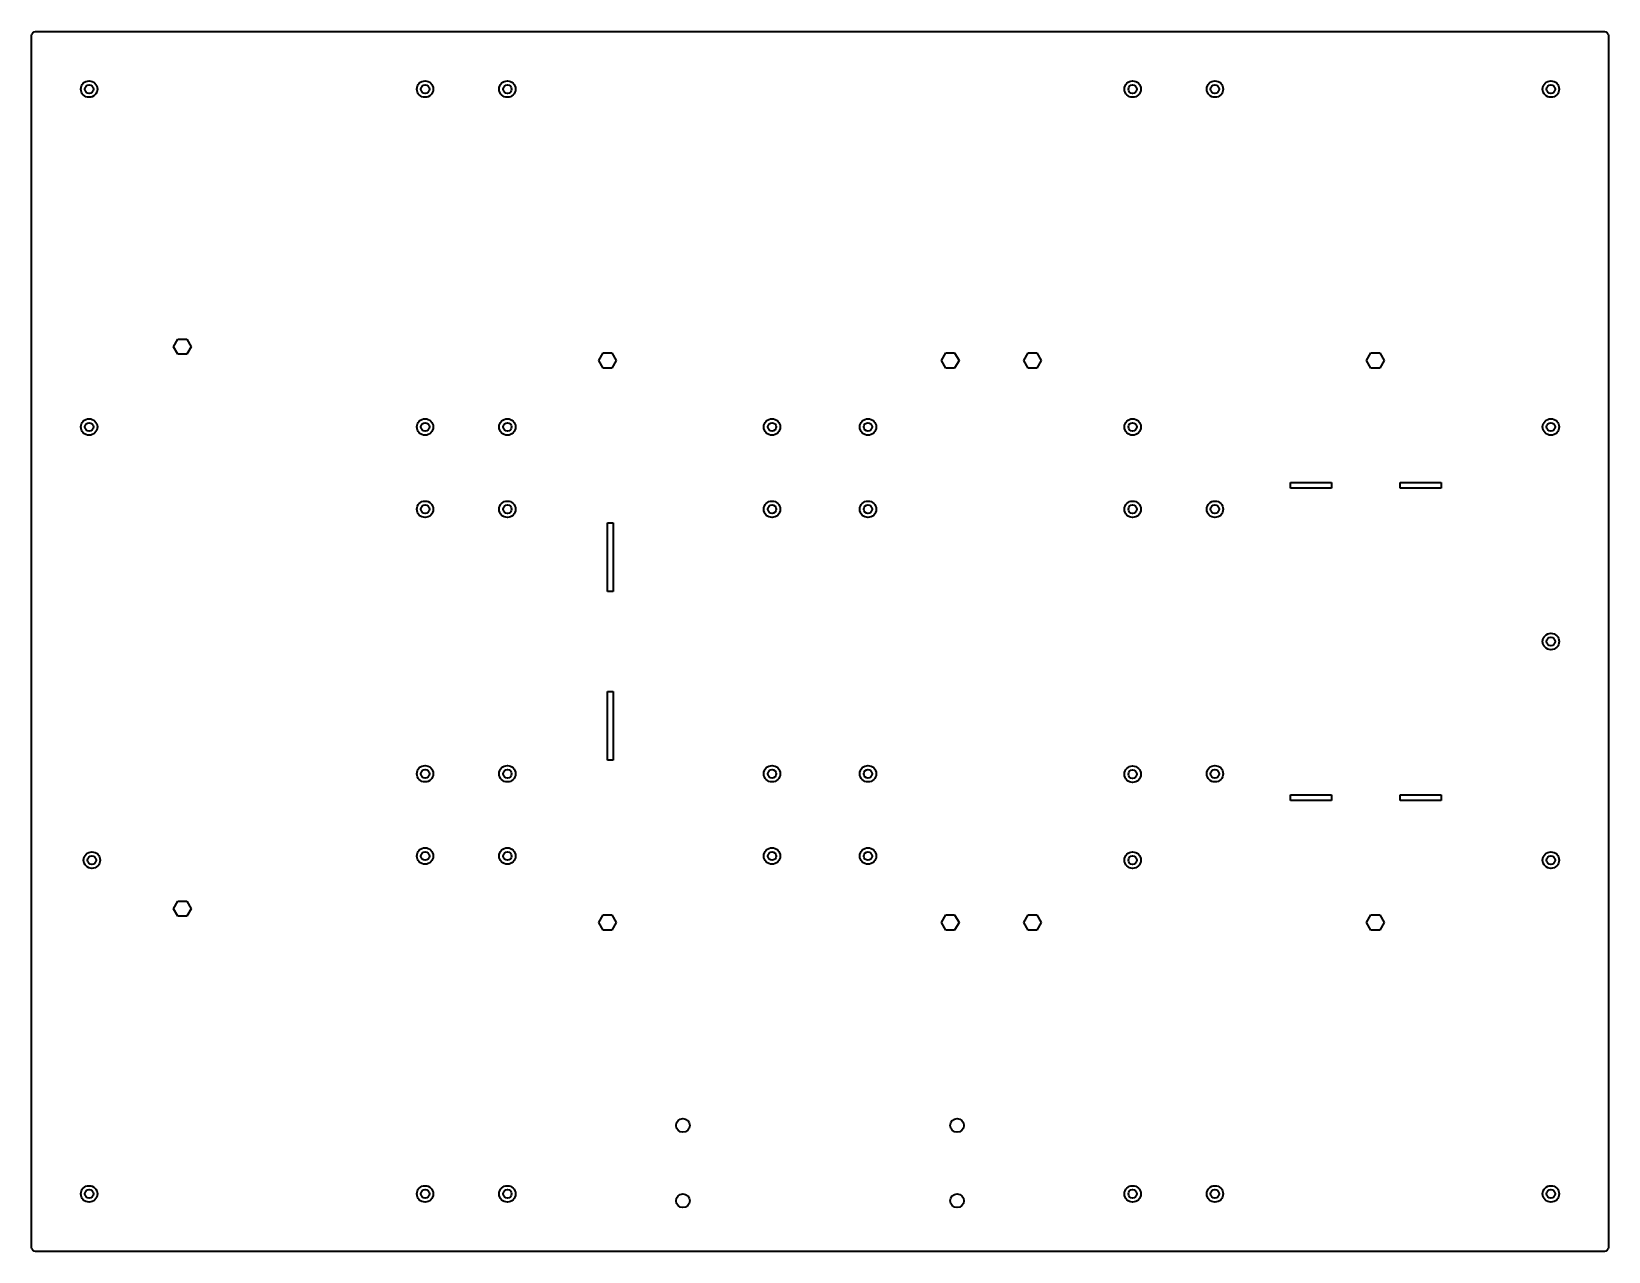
# Model space of a CAD drawing. Header units: inches. Extents: x 0 to 1150, y 0 to 890.
import ezdxf

# ---------------------------------------------------------------- set-up
doc = ezdxf.new("R2010")
doc.units = ezdxf.units.IN
doc.header["$MEASUREMENT"] = 0
doc.linetypes.add('Continuo', pattern=[0])
doc.layers.add('SIMUMAK Visible (ISO)', color=7, linetype='Continuo', lineweight=35)

# ---------------------------------------------------------------- blocks, each defined once
blk = doc.blocks.new('SMK-3DOF250-05-MPS-01_Sheet_3_SMK-3DOF250-05-MPS-01')
at = {"layer": 'SIMUMAK Visible (ISO)', "ltscale": 0.921053}
for p, q in [((-575, -442), (-575, 442)), ((-572, 445), (572, 445)), ((575, 442), (575, -442)), ((-471.4, 215), (-468.2, 220.5)), ((-468.2, 220.5), (-461.8, 220.5)), ((-461.8, 220.5), (-458.6, 215)), ((-468.2, 209.5), (-471.4, 215)), ((-461.8, 209.5), (-468.2, 209.5)), ((-458.6, 215), (-461.8, 209.5)), ((-161.4, 205), (-158.2, 210.5)), ((-158.2, 210.5), (-151.8, 210.5)), ((-151.8, 210.5), (-148.6, 205)), ((88.6, 205), (91.8, 210.5)), ((91.8, 210.5), (98.2, 210.5)), ((98.2, 210.5), (101.4, 205)), ((148.6, 205), (151.8, 210.5)), ((151.8, 210.5), (158.2, 210.5)), ((158.2, 210.5), (161.4, 205)), ((398.6, 205), (401.8, 210.5)), ((401.8, 210.5), (408.2, 210.5)), ((408.2, 210.5), (411.4, 205)), ((-158.2, 199.5), (-161.4, 205)), ((-151.8, 199.5), (-158.2, 199.5)), ((-148.6, 205), (-151.8, 199.5)), ((91.8, 199.5), (88.6, 205)), ((98.2, 199.5), (91.8, 199.5)), ((101.4, 205), (98.2, 199.5)), ((151.8, 199.5), (148.6, 205)), ((158.2, 199.5), (151.8, 199.5)), ((161.4, 205), (158.2, 199.5)), ((401.8, 199.5), (398.6, 205)), ((408.2, 199.5), (401.8, 199.5)), ((411.4, 205), (408.2, 199.5)), ((343, 116), (373, 116)), ((343, 111.9), (343, 116)), ((373, 116), (373, 111.9)), ((423, 116), (453, 116)), ((423, 111.9), (423, 116)), ((453, 116), (453, 111.9)), ((373, 111.9), (343, 111.9)), ((453, 111.9), (423, 111.9)), ((-155, 86.5), (-150.9, 86.5)), ((-155, 36.5), (-155, 86.5)), ((-150.9, 86.5), (-150.9, 36.5)), ((-150.9, 36.5), (-155, 36.5)), ((-155, -36.5), (-150.9, -36.5)), ((-155, -86.5), (-155, -36.5)), ((-150.9, -36.5), (-150.9, -86.5)), ((-150.9, -86.5), (-155, -86.5)), ((343, -111.9), (373, -111.9)), ((343, -116), (343, -111.9)), ((373, -111.9), (373, -116)), ((423, -111.9), (453, -111.9)), ((423, -116), (423, -111.9)), ((453, -111.9), (453, -116)), ((373, -116), (343, -116)), ((453, -116), (423, -116)), ((-471.4, -195), (-468.2, -189.5)), ((-468.2, -200.5), (-471.4, -195)), ((-468.2, -189.5), (-461.8, -189.5)), ((-461.8, -189.5), (-458.6, -195)), ((-458.6, -195), (-461.8, -200.5)), ((-461.8, -200.5), (-468.2, -200.5)), ((-161.4, -205), (-158.2, -199.5)), ((-158.2, -210.5), (-161.4, -205)), ((-158.2, -199.5), (-151.8, -199.5)), ((-151.8, -199.5), (-148.6, -205)), ((-148.6, -205), (-151.8, -210.5)), ((88.6, -205), (91.8, -199.5)), ((91.8, -210.5), (88.6, -205)), ((91.8, -199.5), (98.2, -199.5)), ((98.2, -199.5), (101.4, -205)), ((101.4, -205), (98.2, -210.5)), ((148.6, -205), (151.8, -199.5)), ((151.8, -210.5), (148.6, -205)), ((151.8, -199.5), (158.2, -199.5)), ((158.2, -199.5), (161.4, -205)), ((161.4, -205), (158.2, -210.5)), ((398.6, -205), (401.8, -199.5)), ((401.8, -210.5), (398.6, -205)), ((401.8, -199.5), (408.2, -199.5)), ((408.2, -199.5), (411.4, -205)), ((411.4, -205), (408.2, -210.5)), ((-151.8, -210.5), (-158.2, -210.5)), ((98.2, -210.5), (91.8, -210.5)), ((158.2, -210.5), (151.8, -210.5)), ((408.2, -210.5), (401.8, -210.5)), ((572, -445), (-572, -445))]:
    blk.add_line(p, q, dxfattribs=at)
for centre, radius in [((-533, 403), 6), ((-533, 403), 3.1), ((-288, 403), 6), ((-288, 403), 3.1), ((-228, 403), 6), ((-228, 403), 3.1), ((228, 403), 6), ((228, 403), 3.1), ((288, 403), 6), ((288, 403), 3.1), ((533, 403), 6), ((533, 403), 3.1), ((-533, 156.5), 6), ((-288, 156.5), 6), ((-228, 156.5), 6), ((-35, 156.5), 6), ((35, 156.5), 6), ((228, 156.5), 6), ((533, 156.5), 6), ((-533, 156.5), 3.1), ((-288, 156.5), 3.1), ((-228, 156.5), 3.1), ((-35, 156.5), 3.1), ((35, 156.5), 3.1), ((228, 156.5), 3.1), ((533, 156.5), 3.1), ((-288, 96.5), 6), ((-288, 96.5), 3.1), ((-228, 96.5), 6), ((-228, 96.5), 3.1), ((-35, 96.5), 6), ((-35, 96.5), 3.1), ((35, 96.5), 6), ((35, 96.5), 3.1), ((228, 96.5), 6), ((228, 96.5), 3.1), ((288, 96.5), 6), ((288, 96.5), 3.1), ((533, 0), 6), ((533, 0), 3.1), ((-288, -96.5), 6), ((-228, -96.5), 6), ((-35, -96.5), 6), ((35, -96.5), 6), ((228, -96.8), 6), ((288, -96.5), 6), ((-288, -96.5), 3.1), ((-228, -96.5), 3.1), ((-35, -96.5), 3.1), ((35, -96.5), 3.1), ((228, -96.8), 3.1), ((288, -96.5), 3.1), ((-531, -159.5), 6), ((-531, -159.5), 3.1), ((-288, -156.5), 6), ((-288, -156.5), 3.1), ((-228, -156.5), 6), ((-228, -156.5), 3.1), ((-35, -156.5), 6), ((-35, -156.5), 3.1), ((35, -156.5), 6), ((35, -156.5), 3.1), ((228, -159.5), 6), ((228, -159.5), 3.1), ((533, -159.5), 6), ((533, -159.5), 3.1), ((-100, -353), 5), ((100, -353), 5), ((-533, -403), 6), ((-533, -403), 3.1), ((-288, -403), 6), ((-288, -403), 3.1), ((-228, -403), 6), ((-228, -403), 3.1), ((228, -403), 6), ((228, -403), 3.1), ((288, -403), 6), ((288, -403), 3.1), ((533, -403), 6), ((533, -403), 3.1), ((-100, -408), 5), ((100, -408), 5)]:
    blk.add_circle(centre, radius, dxfattribs=at)
at = {"layer": 'SIMUMAK Visible (ISO)', "ltscale": 0.921053, "extrusion": (0, 0, -1)}
for centre, start, end in [((572, 442), 360, 90), ((-572, 442), 90, 180), ((572, -442), 270, 0), ((-572, -442), 180, 270)]:
    blk.add_arc(centre, 3, start, end, dxfattribs=at)

msp = doc.modelspace()

# ---------------------------------------------------------------- block references
msp.add_blockref('SMK-3DOF250-05-MPS-01_Sheet_3_SMK-3DOF250-05-MPS-01', (575, 445))

doc.saveas('drawing.dxf')
